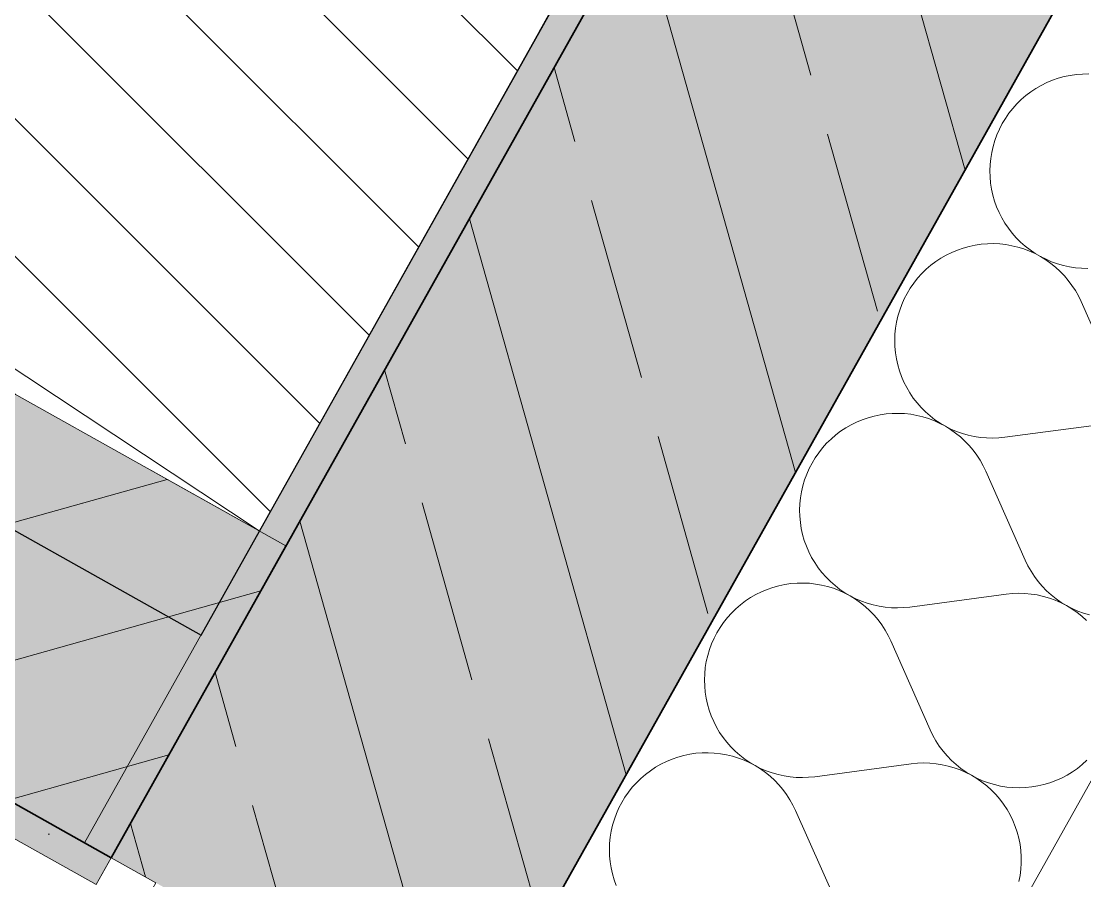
# Model space of a CAD drawing. Header units: metres. Extents: x -36 to 59, y 39 to 183.
# Drawn here: x 11.039 to 11.559, y 148.195 to 148.616 of the extents above; entities that cross this region are included whole.
import ezdxf

# ---------------------------------------------------------------- set-up
doc = ezdxf.new("R2010")
doc.units = ezdxf.units.M
doc.header["$MEASUREMENT"] = 0
for name, pattern in [('Punktlinie', [0.0035, 0, -0.0035]), ('Punktlinie_ eng', [0.00075, 0, -0.00075]), ('Strichlinie', [0.004, 0.003, -0.001]), ('Wipeout_Contour', [1, 0, -1])]:
    doc.linetypes.add(name, pattern=pattern)
for name, color, linetype in [('10  Decken', 7, 'Continuous'), ('10  Fassade_Deckschraffur', 7, 'Continuous'), ('10  Treppen + Rampen', 7, 'Continuous'), ('10  Wand Massiv', 7, 'Continuous'), ('10  Wand Massiv_Schnittschraffur', 7, 'Continuous'), ('BAE-SUD-DD', 7, 'Continuous'), ('BAE-SUD-DD-Kernbohrzone', 7, 'Continuous'), ('Neubau_20  Boden Aufbauten', 7, 'Continuous'), ('Neubau_20  Decke Abhangdecke', 7, 'Continuous'), ('Neubau_50 NUF - Raumstempel MIETERAUSBAU', 7, 'Continuous')]:
    doc.layers.add(name, color=color, linetype=linetype)
pattern_1 = [(87.605446, (0, 0), (-0.02497817, 0.001044517), [0, -0.025])]

# ---------------------------------------------------------------- blocks, each defined once
blk = doc.blocks.new('*X60', base_point=(-0.16283, 98.00747))
at = {"layer": '10  Wand Massiv_Schnittschraffur', "color": 98, "linetype": 'Continuous', "lineweight": 13, "ltscale": 1000, "true_color": 0x000100}
for p, q in [((11.54637, 148.58775), (11.54352, 148.58677)), ((11.54927, 148.58855), (11.54637, 148.58775)), ((11.55222, 148.58917), (11.54927, 148.58855)), ((11.5552, 148.5896), (11.55222, 148.58917)), ((11.55821, 148.58983), (11.5552, 148.5896)), ((11.56122, 148.58988), (11.55821, 148.58983)), ((11.53543, 148.58277), (11.53292, 148.5811)), ((11.53804, 148.58427), (11.53543, 148.58277)), ((11.54074, 148.58561), (11.53804, 148.58427)), ((11.54352, 148.58677), (11.54074, 148.58561)), ((11.52824, 148.57731), (11.52609, 148.57521)), ((11.53052, 148.57928), (11.52824, 148.57731)), ((11.53292, 148.5811), (11.53052, 148.57928)), ((11.52408, 148.57297), (11.52221, 148.5706)), ((11.52609, 148.57521), (11.52408, 148.57297)), ((11.52049, 148.56813), (11.51894, 148.56555)), ((11.52221, 148.5706), (11.52049, 148.56813)), ((11.51755, 148.56287), (11.51633, 148.56012)), ((11.51894, 148.56555), (11.51755, 148.56287)), ((11.51529, 148.55729), (11.51443, 148.5544)), ((11.51633, 148.56012), (11.51529, 148.55729)), ((11.51376, 148.55147), (11.51327, 148.5485)), ((11.51443, 148.5544), (11.51376, 148.55147)), ((11.51327, 148.5485), (11.51297, 148.5455)), ((11.51297, 148.5455), (11.51286, 148.54249)), ((11.51286, 148.54249), (11.51294, 148.53948)), ((11.51294, 148.53948), (11.51322, 148.53648)), ((11.51322, 148.53648), (11.51368, 148.5335)), ((11.51368, 148.5335), (11.51433, 148.53056)), ((11.51433, 148.53056), (11.51516, 148.52767)), ((11.51516, 148.52767), (11.51617, 148.52483)), ((11.51617, 148.52483), (11.51736, 148.52206)), ((11.51736, 148.52206), (11.51873, 148.51938)), ((11.51873, 148.51938), (11.52026, 148.51678)), ((11.52026, 148.51678), (11.52195, 148.51429)), ((11.52195, 148.51429), (11.5238, 148.51191)), ((11.5238, 148.51191), (11.52579, 148.50965)), ((11.52579, 148.50965), (11.52792, 148.50752)), ((11.49982, 148.50466), (11.49697, 148.50368)), ((11.50272, 148.50547), (11.49982, 148.50466)), ((11.50567, 148.50608), (11.50272, 148.50547)), ((11.50865, 148.50651), (11.50567, 148.50608)), ((11.51165, 148.50675), (11.50865, 148.50651)), ((11.51466, 148.5068), (11.51165, 148.50675)), ((11.51767, 148.50666), (11.51466, 148.5068)), ((11.52067, 148.50633), (11.51767, 148.50666)), ((11.52363, 148.5058), (11.52067, 148.50633)), ((11.52656, 148.5051), (11.52363, 148.5058)), ((11.52944, 148.50421), (11.52656, 148.5051)), ((11.52792, 148.50752), (11.53018, 148.50553)), ((11.53225, 148.50314), (11.52944, 148.50421)), ((11.53018, 148.50553), (11.53257, 148.50369)), ((11.48888, 148.49968), (11.48637, 148.49802)), ((11.49149, 148.50119), (11.48888, 148.49968)), ((11.49419, 148.50252), (11.49149, 148.50119)), ((11.49697, 148.50368), (11.49419, 148.50252)), ((11.535, 148.50189), (11.53225, 148.50314)), ((11.53257, 148.50369), (11.53506, 148.502)), ((11.53765, 148.50047), (11.535, 148.50189)), ((11.53506, 148.502), (11.53766, 148.50048)), ((11.54022, 148.49889), (11.53765, 148.50047)), ((11.53766, 148.50048), (11.54035, 148.49912)), ((11.54268, 148.49715), (11.54022, 148.49889)), ((11.54035, 148.49912), (11.54311, 148.49793)), ((11.48169, 148.49423), (11.47954, 148.49212)), ((11.48397, 148.4962), (11.48169, 148.49423)), ((11.48637, 148.49802), (11.48397, 148.4962)), ((11.54502, 148.49526), (11.54268, 148.49715)), ((11.54311, 148.49793), (11.54595, 148.49692)), ((11.54724, 148.49322), (11.54502, 148.49526)), ((11.54595, 148.49692), (11.54885, 148.49609)), ((11.54885, 148.49609), (11.55179, 148.49545)), ((11.55179, 148.49545), (11.55477, 148.495)), ((11.55477, 148.495), (11.55777, 148.49473)), ((11.55777, 148.49473), (11.56078, 148.49465)), ((11.47752, 148.48988), (11.47566, 148.48752)), ((11.47954, 148.49212), (11.47752, 148.48988)), ((11.54932, 148.49104), (11.54724, 148.49322)), ((11.55126, 148.48874), (11.54932, 148.49104)), ((11.55306, 148.48632), (11.55126, 148.48874)), ((11.47394, 148.48504), (11.47239, 148.48246)), ((11.47566, 148.48752), (11.47394, 148.48504)), ((11.5547, 148.48379), (11.55306, 148.48632)), ((11.55617, 148.48117), (11.5547, 148.48379)), ((11.471, 148.47979), (11.46978, 148.47703)), ((11.47239, 148.48246), (11.471, 148.47979)), ((11.55748, 148.47845), (11.55617, 148.48117)), ((11.57674, 148.43491), (11.55748, 148.47845)), ((11.46874, 148.47421), (11.46788, 148.47132)), ((11.46978, 148.47703), (11.46874, 148.47421)), ((11.46721, 148.46838), (11.46672, 148.46541)), ((11.46788, 148.47132), (11.46721, 148.46838)), ((11.46642, 148.46241), (11.46631, 148.4594)), ((11.46672, 148.46541), (11.46642, 148.46241)), ((11.46631, 148.4594), (11.46639, 148.45639)), ((11.46639, 148.45639), (11.46666, 148.45339)), ((11.46666, 148.45339), (11.46712, 148.45042)), ((11.46712, 148.45042), (11.46777, 148.44747)), ((11.46777, 148.44747), (11.46861, 148.44458)), ((11.46861, 148.44458), (11.46962, 148.44174)), ((11.46962, 148.44174), (11.47081, 148.43898)), ((11.47081, 148.43898), (11.47217, 148.43629)), ((11.47217, 148.43629), (11.47371, 148.4337)), ((11.47371, 148.4337), (11.4754, 148.43121)), ((11.4754, 148.43121), (11.47724, 148.42883)), ((11.47724, 148.42883), (11.47924, 148.42657)), ((11.47924, 148.42657), (11.48137, 148.42444)), ((11.45326, 148.42158), (11.45042, 148.4206)), ((11.45617, 148.42238), (11.45326, 148.42158)), ((11.45912, 148.423), (11.45617, 148.42238)), ((11.4621, 148.42343), (11.45912, 148.423)), ((11.4651, 148.42366), (11.4621, 148.42343)), ((11.46811, 148.42371), (11.4651, 148.42366)), ((11.47112, 148.42357), (11.46811, 148.42371)), ((11.47411, 148.42324), (11.47112, 148.42357)), ((11.47708, 148.42272), (11.47411, 148.42324)), ((11.48001, 148.42201), (11.47708, 148.42272)), ((11.48289, 148.42112), (11.48001, 148.42201)), ((11.48137, 148.42444), (11.48363, 148.42245)), ((11.4857, 148.42005), (11.48289, 148.42112)), ((11.48363, 148.42245), (11.48601, 148.42061)), ((11.44233, 148.4166), (11.43982, 148.41493)), ((11.44494, 148.4181), (11.44233, 148.4166)), ((11.44764, 148.41944), (11.44494, 148.4181)), ((11.45042, 148.4206), (11.44764, 148.41944)), ((11.48844, 148.41881), (11.4857, 148.42005)), ((11.48601, 148.42061), (11.48851, 148.41892)), ((11.4911, 148.41739), (11.48844, 148.41881)), ((11.48851, 148.41892), (11.4911, 148.41739)), ((11.4911, 148.41739), (11.49379, 148.41603)), ((11.49366, 148.41581), (11.4911, 148.41739)), ((11.49612, 148.41406), (11.49366, 148.41581)), ((11.49379, 148.41603), (11.49656, 148.41485)), ((11.56743, 148.41829), (11.52023, 148.41199)), ((11.43514, 148.41114), (11.43298, 148.40904)), ((11.43742, 148.41311), (11.43514, 148.41114)), ((11.43982, 148.41493), (11.43742, 148.41311)), ((11.49847, 148.41217), (11.49612, 148.41406)), ((11.49656, 148.41485), (11.4994, 148.41384)), ((11.50068, 148.41013), (11.49847, 148.41217)), ((11.4994, 148.41384), (11.5023, 148.41301)), ((11.5023, 148.41301), (11.50524, 148.41237)), ((11.50524, 148.41237), (11.50822, 148.41191)), ((11.50822, 148.41191), (11.51122, 148.41164)), ((11.51122, 148.41164), (11.51423, 148.41157)), ((11.51423, 148.41157), (11.51724, 148.41168)), ((11.51724, 148.41168), (11.52023, 148.41199)), ((11.43097, 148.4068), (11.4291, 148.40443)), ((11.43298, 148.40904), (11.43097, 148.4068)), ((11.50277, 148.40796), (11.50068, 148.41013)), ((11.50471, 148.40566), (11.50277, 148.40796)), ((11.50651, 148.40324), (11.50471, 148.40566)), ((11.42739, 148.40196), (11.42583, 148.39938)), ((11.4291, 148.40443), (11.42739, 148.40196)), ((11.50814, 148.40071), (11.50651, 148.40324)), ((11.50962, 148.39808), (11.50814, 148.40071)), ((11.42445, 148.3967), (11.42323, 148.39395)), ((11.42583, 148.39938), (11.42445, 148.3967)), ((11.51092, 148.39537), (11.50962, 148.39808)), ((11.53019, 148.35182), (11.51092, 148.39537)), ((11.42219, 148.39112), (11.42133, 148.38823)), ((11.42323, 148.39395), (11.42219, 148.39112)), ((11.42065, 148.3853), (11.42017, 148.38233)), ((11.42133, 148.38823), (11.42065, 148.3853)), ((11.41987, 148.37933), (11.41976, 148.37632)), ((11.42017, 148.38233), (11.41987, 148.37933)), ((11.41976, 148.37632), (11.41984, 148.37331)), ((11.41984, 148.37331), (11.42011, 148.37031)), ((11.42011, 148.37031), (11.42057, 148.36733)), ((11.42057, 148.36733), (11.42122, 148.36439)), ((11.42122, 148.36439), (11.42205, 148.36149)), ((11.42205, 148.36149), (11.42307, 148.35866)), ((11.42307, 148.35866), (11.42426, 148.35589)), ((11.42426, 148.35589), (11.42562, 148.35321)), ((11.42562, 148.35321), (11.42715, 148.35061)), ((11.42715, 148.35061), (11.42884, 148.34812)), ((11.42884, 148.34812), (11.43069, 148.34574)), ((11.53019, 148.35182), (11.53152, 148.34907)), ((11.53152, 148.34907), (11.53302, 148.34641)), ((11.43069, 148.34574), (11.43268, 148.34348)), ((11.43268, 148.34348), (11.43482, 148.34135)), ((11.53302, 148.34641), (11.53468, 148.34384)), ((11.53468, 148.34384), (11.53651, 148.3414)), ((11.40386, 148.33751), (11.40108, 148.33635)), ((11.40671, 148.33849), (11.40386, 148.33751)), ((11.40961, 148.3393), (11.40671, 148.33849)), ((11.41256, 148.33991), (11.40961, 148.3393)), ((11.41554, 148.34034), (11.41256, 148.33991)), ((11.41855, 148.34058), (11.41554, 148.34034)), ((11.42156, 148.34063), (11.41855, 148.34058)), ((11.42457, 148.34049), (11.42156, 148.34063)), ((11.42756, 148.34016), (11.42457, 148.34049)), ((11.43053, 148.33963), (11.42756, 148.34016)), ((11.43346, 148.33893), (11.43053, 148.33963)), ((11.43633, 148.33804), (11.43346, 148.33893)), ((11.43482, 148.34135), (11.43708, 148.33936)), ((11.43915, 148.33697), (11.43633, 148.33804)), ((11.43708, 148.33936), (11.43946, 148.33752)), ((11.43946, 148.33752), (11.44196, 148.33583)), ((11.53651, 148.3414), (11.53849, 148.33907)), ((11.53849, 148.33907), (11.54062, 148.33687)), ((11.39577, 148.33351), (11.39326, 148.33185)), ((11.39838, 148.33502), (11.39577, 148.33351)), ((11.40108, 148.33635), (11.39838, 148.33502)), ((11.44189, 148.33572), (11.43915, 148.33697)), ((11.44455, 148.3343), (11.44189, 148.33572)), ((11.44196, 148.33583), (11.44455, 148.33431)), ((11.44455, 148.33431), (11.44724, 148.33295)), ((11.44711, 148.33272), (11.44455, 148.3343)), ((11.44957, 148.33098), (11.44711, 148.33272)), ((11.44724, 148.33295), (11.45001, 148.33176)), ((11.52088, 148.3352), (11.47368, 148.3289)), ((11.52392, 148.33551), (11.52088, 148.3352)), ((11.52697, 148.33562), (11.52392, 148.33551)), ((11.53003, 148.33554), (11.52697, 148.33562)), ((11.53307, 148.33526), (11.53003, 148.33554)), ((11.53609, 148.33478), (11.53307, 148.33526)), ((11.53907, 148.33412), (11.53609, 148.33478)), ((11.54201, 148.33326), (11.53907, 148.33412)), ((11.54062, 148.33687), (11.54288, 148.33482)), ((11.54488, 148.33221), (11.54201, 148.33326)), ((11.54288, 148.33482), (11.54527, 148.33292)), ((11.54768, 148.33099), (11.54488, 148.33221)), ((11.54527, 148.33292), (11.54778, 148.33117)), ((11.38858, 148.32806), (11.38643, 148.32595)), ((11.39086, 148.33003), (11.38858, 148.32806)), ((11.39326, 148.33185), (11.39086, 148.33003)), ((11.45191, 148.32909), (11.44957, 148.33098)), ((11.45001, 148.33176), (11.45285, 148.33075)), ((11.45413, 148.32705), (11.45191, 148.32909)), ((11.45285, 148.33075), (11.45574, 148.32992)), ((11.45622, 148.32487), (11.45413, 148.32705)), ((11.45574, 148.32992), (11.45869, 148.32928)), ((11.45869, 148.32928), (11.46166, 148.32883)), ((11.46166, 148.32883), (11.46466, 148.32856)), ((11.46466, 148.32856), (11.46767, 148.32848)), ((11.46767, 148.32848), (11.47068, 148.3286)), ((11.47068, 148.3286), (11.47368, 148.3289)), ((11.55039, 148.32959), (11.54768, 148.33099)), ((11.54778, 148.33117), (11.55039, 148.32959)), ((11.55039, 148.32959), (11.5531, 148.32817)), ((11.55301, 148.32801), (11.55039, 148.32959)), ((11.55552, 148.32627), (11.55301, 148.32801)), ((11.5531, 148.32817), (11.5559, 148.32694)), ((11.38442, 148.32371), (11.38255, 148.32135)), ((11.38643, 148.32595), (11.38442, 148.32371)), ((11.45816, 148.32257), (11.45622, 148.32487)), ((11.45995, 148.32015), (11.45816, 148.32257)), ((11.55792, 148.32438), (11.55552, 148.32627)), ((11.5559, 148.32694), (11.55877, 148.32589)), ((11.56019, 148.32233), (11.55792, 148.32438)), ((11.55877, 148.32589), (11.5617, 148.32502)), ((11.38084, 148.31887), (11.37928, 148.31629)), ((11.38255, 148.32135), (11.38084, 148.31887)), ((11.46159, 148.31762), (11.45995, 148.32015)), ((11.46306, 148.315), (11.46159, 148.31762)), ((11.37789, 148.31362), (11.37668, 148.31086)), ((11.37928, 148.31629), (11.37789, 148.31362)), ((11.46437, 148.31228), (11.46306, 148.315)), ((11.48364, 148.26874), (11.46437, 148.31228)), ((11.37564, 148.30804), (11.37478, 148.30515)), ((11.37668, 148.31086), (11.37564, 148.30804)), ((11.3741, 148.30221), (11.37361, 148.29924)), ((11.37478, 148.30515), (11.3741, 148.30221)), ((11.37331, 148.29624), (11.37321, 148.29323)), ((11.37361, 148.29924), (11.37331, 148.29624)), ((11.37321, 148.29323), (11.37329, 148.29022)), ((11.37329, 148.29022), (11.37356, 148.28722)), ((11.37356, 148.28722), (11.37402, 148.28425)), ((11.37402, 148.28425), (11.37467, 148.2813)), ((11.37467, 148.2813), (11.3755, 148.27841)), ((11.3755, 148.27841), (11.37651, 148.27557)), ((11.37651, 148.27557), (11.37771, 148.27281)), ((11.37771, 148.27281), (11.37907, 148.27012)), ((11.37907, 148.27012), (11.3806, 148.26753)), ((11.3806, 148.26753), (11.38229, 148.26504)), ((11.38229, 148.26504), (11.38414, 148.26266)), ((11.48364, 148.26874), (11.48496, 148.26598)), ((11.48496, 148.26598), (11.48646, 148.26332)), ((11.38414, 148.26266), (11.38613, 148.2604)), ((11.38613, 148.2604), (11.38826, 148.25827)), ((11.48646, 148.26332), (11.48813, 148.26076)), ((11.48813, 148.26076), (11.48996, 148.25831)), ((11.35731, 148.25443), (11.35453, 148.25327)), ((11.36016, 148.25541), (11.35731, 148.25443)), ((11.36306, 148.25621), (11.36016, 148.25541)), ((11.36601, 148.25683), (11.36306, 148.25621)), ((11.36899, 148.25726), (11.36601, 148.25683)), ((11.37199, 148.25749), (11.36899, 148.25726)), ((11.37501, 148.25754), (11.37199, 148.25749)), ((11.37801, 148.2574), (11.37501, 148.25754)), ((11.38101, 148.25707), (11.37801, 148.2574)), ((11.38398, 148.25655), (11.38101, 148.25707)), ((11.3869, 148.25584), (11.38398, 148.25655)), ((11.38978, 148.25495), (11.3869, 148.25584)), ((11.38826, 148.25827), (11.39052, 148.25628)), ((11.3926, 148.25388), (11.38978, 148.25495)), ((11.39052, 148.25628), (11.39291, 148.25444)), ((11.39291, 148.25444), (11.3954, 148.25275)), ((11.48996, 148.25831), (11.49194, 148.25598)), ((11.49194, 148.25598), (11.49407, 148.25379)), ((11.34922, 148.25043), (11.34671, 148.24876)), ((11.35183, 148.25193), (11.34922, 148.25043)), ((11.35453, 148.25327), (11.35183, 148.25193)), ((11.39534, 148.25264), (11.3926, 148.25388)), ((11.398, 148.25122), (11.39534, 148.25264)), ((11.3954, 148.25275), (11.398, 148.25122)), ((11.398, 148.25122), (11.40069, 148.24986)), ((11.40056, 148.24964), (11.398, 148.25122)), ((11.40302, 148.24789), (11.40056, 148.24964)), ((11.40069, 148.24986), (11.40346, 148.24868)), ((11.47433, 148.25212), (11.42713, 148.24582)), ((11.47737, 148.25243), (11.47433, 148.25212)), ((11.48042, 148.25254), (11.47737, 148.25243)), ((11.48348, 148.25245), (11.48042, 148.25254)), ((11.48652, 148.25217), (11.48348, 148.25245)), ((11.48954, 148.2517), (11.48652, 148.25217)), ((11.49252, 148.25103), (11.48954, 148.2517)), ((11.49545, 148.25017), (11.49252, 148.25103)), ((11.49407, 148.25379), (11.49633, 148.25174)), ((11.49833, 148.24913), (11.49545, 148.25017)), ((11.49633, 148.25174), (11.49872, 148.24983)), ((11.50112, 148.2479), (11.49833, 148.24913)), ((11.49872, 148.24983), (11.50123, 148.24808)), ((11.55323, 148.24814), (11.55573, 148.24989)), ((11.55573, 148.24989), (11.55812, 148.2518)), ((11.55812, 148.2518), (11.56038, 148.25386)), ((11.34203, 148.24497), (11.33988, 148.24287)), ((11.34431, 148.24694), (11.34203, 148.24497)), ((11.34671, 148.24876), (11.34431, 148.24694)), ((11.40536, 148.246), (11.40302, 148.24789)), ((11.40346, 148.24868), (11.40629, 148.24767)), ((11.40758, 148.24396), (11.40536, 148.246)), ((11.40629, 148.24767), (11.40919, 148.24684)), ((11.40966, 148.24179), (11.40758, 148.24396)), ((11.40919, 148.24684), (11.41213, 148.2462)), ((11.41213, 148.2462), (11.41511, 148.24574)), ((11.41511, 148.24574), (11.41811, 148.24547)), ((11.41811, 148.24547), (11.42112, 148.2454)), ((11.42112, 148.2454), (11.42413, 148.24551)), ((11.42413, 148.24551), (11.42713, 148.24582)), ((11.50384, 148.2465), (11.50112, 148.2479)), ((11.50123, 148.24808), (11.50384, 148.2465)), ((11.50384, 148.2465), (11.50655, 148.24509)), ((11.50646, 148.24493), (11.50384, 148.2465)), ((11.50897, 148.24319), (11.50646, 148.24493)), ((11.50655, 148.24509), (11.50934, 148.24385)), ((11.50934, 148.24385), (11.51221, 148.2428)), ((11.54225, 148.24283), (11.54512, 148.24389)), ((11.54512, 148.24389), (11.54791, 148.24513)), ((11.54791, 148.24513), (11.55062, 148.24655)), ((11.55062, 148.24655), (11.55323, 148.24814)), ((11.33787, 148.24063), (11.336, 148.23826)), ((11.33988, 148.24287), (11.33787, 148.24063)), ((11.41161, 148.23949), (11.40966, 148.24179)), ((11.4134, 148.23707), (11.41161, 148.23949)), ((11.51137, 148.24129), (11.50897, 148.24319)), ((11.51364, 148.23925), (11.51137, 148.24129)), ((11.51221, 148.2428), (11.51514, 148.24193)), ((11.51577, 148.23706), (11.51364, 148.23925)), ((11.51514, 148.24193), (11.51812, 148.24126)), ((11.51812, 148.24126), (11.52114, 148.24077)), ((11.52114, 148.24077), (11.52418, 148.24048)), ((11.52418, 148.24048), (11.52724, 148.24039)), ((11.52724, 148.24039), (11.53029, 148.24049)), ((11.53029, 148.24049), (11.53333, 148.24078)), ((11.53333, 148.24078), (11.53635, 148.24128)), ((11.53635, 148.24128), (11.53933, 148.24196)), ((11.53933, 148.24196), (11.54225, 148.24283)), ((11.33428, 148.23579), (11.33273, 148.23321)), ((11.336, 148.23826), (11.33428, 148.23579)), ((11.41504, 148.23454), (11.4134, 148.23707)), ((11.41651, 148.23191), (11.41504, 148.23454)), ((11.51776, 148.23474), (11.51577, 148.23706)), ((11.5196, 148.2323), (11.51776, 148.23474)), ((11.33134, 148.23053), (11.33012, 148.22778)), ((11.33273, 148.23321), (11.33134, 148.23053)), ((11.41782, 148.2292), (11.41651, 148.23191)), ((11.43709, 148.18565), (11.41782, 148.2292)), ((11.52127, 148.22974), (11.5196, 148.2323)), ((11.52278, 148.22708), (11.52127, 148.22974)), ((11.32908, 148.22495), (11.32822, 148.22206)), ((11.33012, 148.22778), (11.32908, 148.22495)), ((11.52411, 148.22433), (11.52278, 148.22708)), ((11.52527, 148.2215), (11.52411, 148.22433)), ((11.32755, 148.21913), (11.32706, 148.21616)), ((11.32822, 148.22206), (11.32755, 148.21913)), ((11.52624, 148.21861), (11.52527, 148.2215)), ((11.52703, 148.21565), (11.52624, 148.21861)), ((11.32676, 148.21316), (11.32665, 148.21015)), ((11.32706, 148.21616), (11.32676, 148.21316)), ((11.52762, 148.21266), (11.52703, 148.21565)), ((11.52802, 148.20963), (11.52762, 148.21266)), ((11.32665, 148.21015), (11.32673, 148.20714)), ((11.52822, 148.20658), (11.52802, 148.20963)), ((11.32673, 148.20714), (11.32701, 148.20414)), ((11.32701, 148.20414), (11.32747, 148.20116)), ((11.52804, 148.20047), (11.52823, 148.20352)), ((11.52823, 148.20352), (11.52822, 148.20658)), ((11.32747, 148.20116), (11.32811, 148.19822)), ((11.32811, 148.19822), (11.32895, 148.19532)), ((11.52708, 148.19444), (11.52766, 148.19744)), ((11.52766, 148.19744), (11.52804, 148.20047)), ((11.32895, 148.19532), (11.32996, 148.19249))]:
    blk.add_line(p, q, dxfattribs=at)

msp = doc.modelspace()

# ---------------------------------------------------------------- linework, layer by layer
at = {"layer": '10  Decken', "color": 7, "linetype": 'Punktlinie', "lineweight": 13, "ltscale": 1000, "flags": 128}
msp.add_lwpolyline([(3.35106, 124.73772), (1.93228, 125.53267), (0.80805, 123.5262), (0.65538, 123.61174), (0.77756, 123.82981), (-1.59971, 125.1618), (-1.81781, 125.284), (-0.68867, 127.29922), (-0.61016, 127.25523), (11.11774, 148.18657), (11.25732, 148.10836), (13.85324, 152.74142), (13.89686, 152.71698), (13.99231, 152.88734), (17.72923, 150.13158)], dxfattribs=at)
msp.add_lwpolyline([(9.06155, 149.53926), (11.16838, 148.35879), (11.38346, 148.74265), (9.27663, 149.92311)], close=True, dxfattribs=at)
at = {"layer": 'Neubau_20  Boden Aufbauten', "color": 7, "linetype": 'Continuous', "lineweight": 13, "ltscale": 1000, "flags": 128}
msp.add_lwpolyline([(-7.02471, 128.29659), (-6.67572, 128.10105), (-3.67691, 133.45318), (-3.6551, 133.44096), (-2.07259, 136.26534), (-2.0944, 136.27756), (-2.0333, 136.38661), (2.66017, 133.75684), (2.64184, 133.72412), (2.91233, 133.57257), (2.93066, 133.60528), (2.97772, 133.68926), (11.1047, 148.19388), (8.91931, 149.41836), (8.62602, 148.89492), (5.7733, 150.49332), (9.02262, 156.29255), (8.74779, 156.44654), (-2.44339, 136.4731), (-4.02589, 133.64872)], close=True, dxfattribs=at)
at = {"layer": 'Neubau_20  Decke Abhangdecke', "color": 7, "linetype": 'Punktlinie_ eng', "lineweight": 13, "ltscale": 1000, "flags": 128}
msp.add_lwpolyline([(7.93156, 147.6248), (10.10387, 146.40765), (10.80409, 147.65736), (11.09737, 148.18079), (8.92506, 149.39794)], close=True, dxfattribs=at)

# ---------------------------------------------------------------- next in the draw order: wipeouts: each hides what was drawn before it
at = {"color": 254, "linetype": 'Wipeout_Contour', "lineweight": 0, "ltscale": 591.441087}
msp.add_wipeout([(11.93055, 148.60206), (10.61567, 146.25532), (10.61916, 146.25337), (11.93404, 148.60011)], dxfattribs=at).dxf.layer = '10  Fassade_Deckschraffur'

# ---------------------------------------------------------------- next in the draw order: hatches: boundary and pattern name
at = {"layer": '10  Wand Massiv_Schnittschraffur', "linetype": 'Continuous', "lineweight": 18}
for points in [[(13.66567, 152.84651), (11.06976, 148.21346), (11.08284, 148.20612), (13.67876, 152.83918)], [(11.25732, 148.10836), (13.85324, 152.74142), (13.67876, 152.83918), (11.08284, 148.20612)], [(8.91931, 149.41836), (11.08284, 148.20612), (11.16838, 148.35879), (9.00485, 149.57103)], [(8.92506, 149.39794), (11.07551, 148.19304), (11.08284, 148.20612), (8.93239, 149.41103)]]:
    msp.add_hatch(color=171, dxfattribs=at).paths.add_polyline_path(points)
at = {"layer": '10  Wand Massiv_Schnittschraffur', "linetype": 'Continuous', "lineweight": 13, "true_color": 0x000100}
h = msp.add_hatch(dxfattribs=at)
h.set_pattern_fill('Gips_0002', color=98, style=0, pattern_type=2)
h.set_pattern_definition(pattern_1)
h.paths.add_polyline_path([(13.66567, 152.84651), (11.06976, 148.21346), (11.08284, 148.20612), (13.67876, 152.83918)])
h = msp.add_hatch(dxfattribs=at)
h.set_pattern_fill('Beton__Stahlbeton_0002', color=98, style=0, pattern_type=2)
h.set_pattern_definition([(105.73796, (0, 0), (0.11550147, 0.03254858), []), (105.73796, (-0.05775, -0.01627), (0.11550147, 0.03254858), [0.09, -0.03])])
h.paths.add_polyline_path([(11.25732, 148.10836), (13.85324, 152.74142), (13.67876, 152.83918), (11.08284, 148.20612)])
h = msp.add_hatch(dxfattribs=at)
h.set_pattern_fill('MW_Kalksandstein_0002', color=98, style=0, pattern_type=2)
h.set_pattern_definition([(15.737956, (0, 0), (-0.017630478, 0.062563295), [])])
h.paths.add_polyline_path([(8.91931, 149.41836), (11.08284, 148.20612), (11.16838, 148.35879), (9.00485, 149.57103)])
h = msp.add_hatch(dxfattribs=at)
h.set_pattern_fill('Gips_0002', color=98, style=0, pattern_type=2)
h.set_pattern_definition(pattern_1)
h.paths.add_polyline_path([(8.92506, 149.39794), (11.07551, 148.19304), (11.08284, 148.20612), (8.93239, 149.41103)])
at = {"layer": 'BAE-SUD-DD-Kernbohrzone', "linetype": 'Continuous', "lineweight": 18, "ltscale": 1000}
h = msp.add_hatch(dxfattribs=at)
h.set_pattern_fill('ANSI31_0002', color=9, style=0, pattern_type=2)
h.set_pattern_definition([(135, (16.463845, 158.832767), (0.03367596, 0.03367596), [])])
h.paths.add_polyline_path([(9.27663, 149.92311), (9.06155, 149.53926), (11.1553, 148.36613), (11.37037, 148.74998)])

# ---------------------------------------------------------------- next in the draw order: linework, layer by layer
at = {"layer": '10  Wand Massiv', "color": 7, "linetype": 'Continuous', "lineweight": 35, "ltscale": 1000}
for p, q in [((13.67876, 152.83918), (11.08284, 148.20612)), ((11.25732, 148.10836), (13.82122, 152.68427)), ((8.91931, 149.41836), (11.08284, 148.20612))]:
    msp.add_line(p, q, dxfattribs=at)
at = {"layer": '10  Wand Massiv', "color": 7, "linetype": 'Continuous', "lineweight": 13, "ltscale": 1000, "flags": 128}
for points in [[(13.66567, 152.84651), (11.06976, 148.21346)], [(11.4318, 148.0106), (13.98344, 152.56464)], [(11.16838, 148.35879), (9.00485, 149.57103)], [(8.92506, 149.39794), (11.07551, 148.19304)], [(11.08284, 148.20612), (11.06976, 148.21346)], [(11.07551, 148.19304), (11.08284, 148.20612)]]:
    msp.add_lwpolyline(points, dxfattribs=at)
at = {"layer": '10  Wand Massiv', "color": 7, "linetype": 'Continuous', "lineweight": 25, "ltscale": 1000, "flags": 128}
msp.add_lwpolyline([(11.08284, 148.20612), (11.16838, 148.35879)], dxfattribs=at)
at = {"layer": 'BAE-SUD-DD', "color": 9, "linetype": 'Strichlinie', "lineweight": 18, "ltscale": 1000, "flags": 128}
for points in [[(9.06155, 149.53926), (9.27663, 149.92311), (11.37037, 148.74998), (11.1553, 148.36613)], [(9.06155, 149.53926), (9.27663, 149.92311), (9.48971, 149.46935), (11.1553, 148.36613)]]:
    msp.add_lwpolyline(points, close=True, dxfattribs=at)
at = {"layer": 'BAE-SUD-DD-Kernbohrzone', "color": 7, "linetype": 'Continuous', "lineweight": 25, "ltscale": 1000}
for p, q in [((9.03319, 149.4883), (11.12694, 148.31518)), ((11.12694, 148.31518), (11.37134, 148.75138))]:
    msp.add_line(p, q, dxfattribs=at)
at = {"layer": 'Neubau_50 NUF - Raumstempel MIETERAUSBAU', "color": 7, "linetype": 'Punktlinie', "lineweight": 13, "ltscale": 1000, "flags": 128}
msp.add_lwpolyline([(10.98396, 147.94781), (11.11774, 148.18657), (10.8004, 148.36438)], dxfattribs=at)

# ---------------------------------------------------------------- next in the draw order: block references
at = {"layer": '10  Treppen + Rampen', "color": 7, "linetype": 'Continuous', "lineweight": 13, "ltscale": 1000}
msp.add_blockref('*X60', (-0.16283, 98.00747), dxfattribs=at)

doc.saveas('drawing.dxf')
